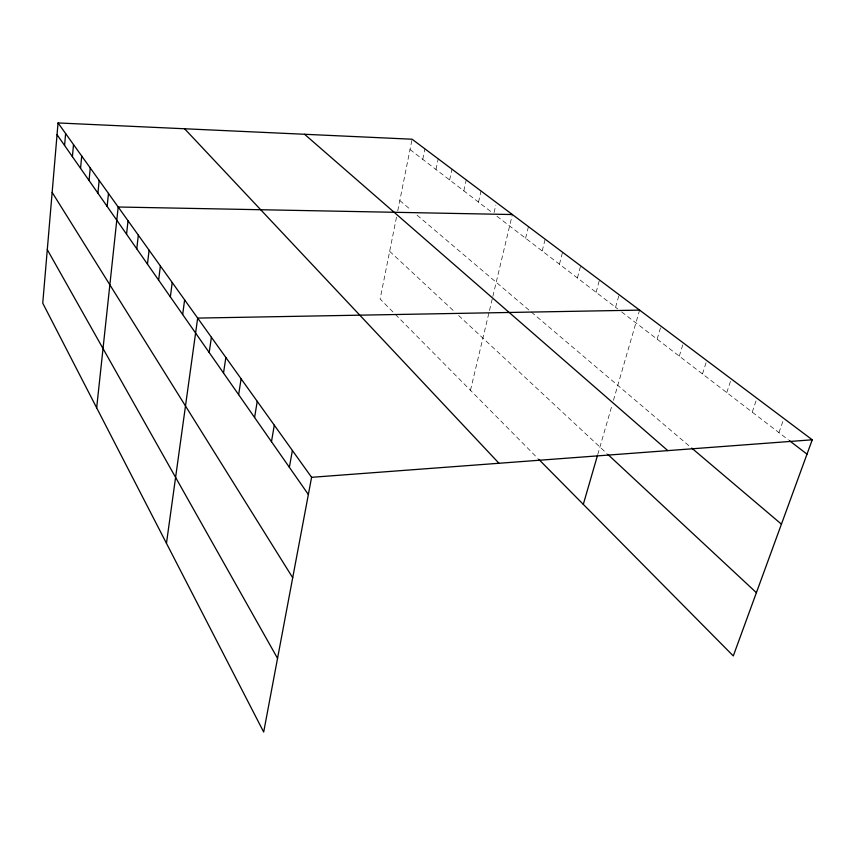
<?xml version="1.0" encoding="UTF-8"?>
<svg xmlns="http://www.w3.org/2000/svg" width="855" height="855" viewBox="0 0 855 855"><rect width="100%" height="100%" fill="white"/><g stroke="black" fill="none" stroke-linecap="round" stroke-linejoin="round"><path stroke-width="0.64" stroke-dasharray="4.28 3.21" d="M396.485 217.181L380.122 299.004L394.529 313.571M397.767 210.779L412.078 139.215M422.765 159.34L424.914 148.856M435.975 169.472L438.209 158.838M449.655 179.967L451.974 169.183M463.827 190.847L466.242 179.892M478.522 202.122L481.044 191.018M494.072 212.574L495.825 205.061M470.464 390.308L489.199 311.722M489.498 310.461L492.544 297.658M492.854 296.375L512.359 214.541M525.601 238.246L528.454 226.628M542.198 250.975L545.169 239.186M559.459 264.216L562.547 252.236M577.414 277.993L580.641 265.83M596.106 292.335L599.483 279.98M615.589 307.276L619.116 294.729M597.731 454.582L612.009 405.323M613.452 400.343L639.604 310.119M657.121 339.146L661.001 326.183M679.287 356.161L683.359 342.983M702.479 373.956L706.754 360.554M726.771 392.584L731.249 378.957M752.218 412.11L756.942 398.248M778.937 432.609L783.907 418.512M410.015 149.561L492.769 213.055M496.958 216.262L617.62 308.837M621.681 311.957L788.289 439.791M399.819 200.54L411.234 210.212M417.101 215.193L690.701 447.218M389.656 251.317L453.877 311.092M458.633 315.516L606.761 453.396M395.448 314.501L537.742 458.312"/><path stroke-width="1.28" d="M58.044 122.949L42.75 303.172L263.682 732.051L311.594 477.314L58.044 122.949L412.078 139.215L812.25 439.791L733.291 655.935L538.671 459.253M64.585 145.468L65.621 133.54M72.408 156.679L73.509 144.559M80.562 168.35L81.717 156.027M89.048 180.501L90.267 167.975M97.898 193.177L99.169 180.437M107.132 206.386L108.478 193.433M96.668 407.835L118.193 207.006L512.359 214.541M126.551 234.195L128.036 220.772M136.768 248.816L138.339 235.168M147.455 264.11L149.101 250.216M158.635 280.13L160.387 265.98M170.359 296.92L172.208 282.513M182.671 314.533L184.627 299.859M166.458 543.31L197.665 318.092L639.604 310.119M209.197 352.517L211.399 337.276M223.518 373.026L225.859 357.486M238.631 394.657L241.11 378.818M254.587 417.507L257.237 401.348M271.473 441.682L274.295 425.192M289.364 467.3L292.389 450.478M583.302 504.354L597.367 455.843M311.594 477.314L812.25 439.791M789.336 440.592L807.002 454.144M691.716 448.073L781.427 524.158M304.572 134.278L667.798 450.617M607.734 454.304L756.397 592.675M184.595 128.763L498.989 463.271M57.05 134.684L308.366 494.5M52.155 192.396L292.709 577.745M47.292 249.639L277.544 658.361"/></g></svg>
